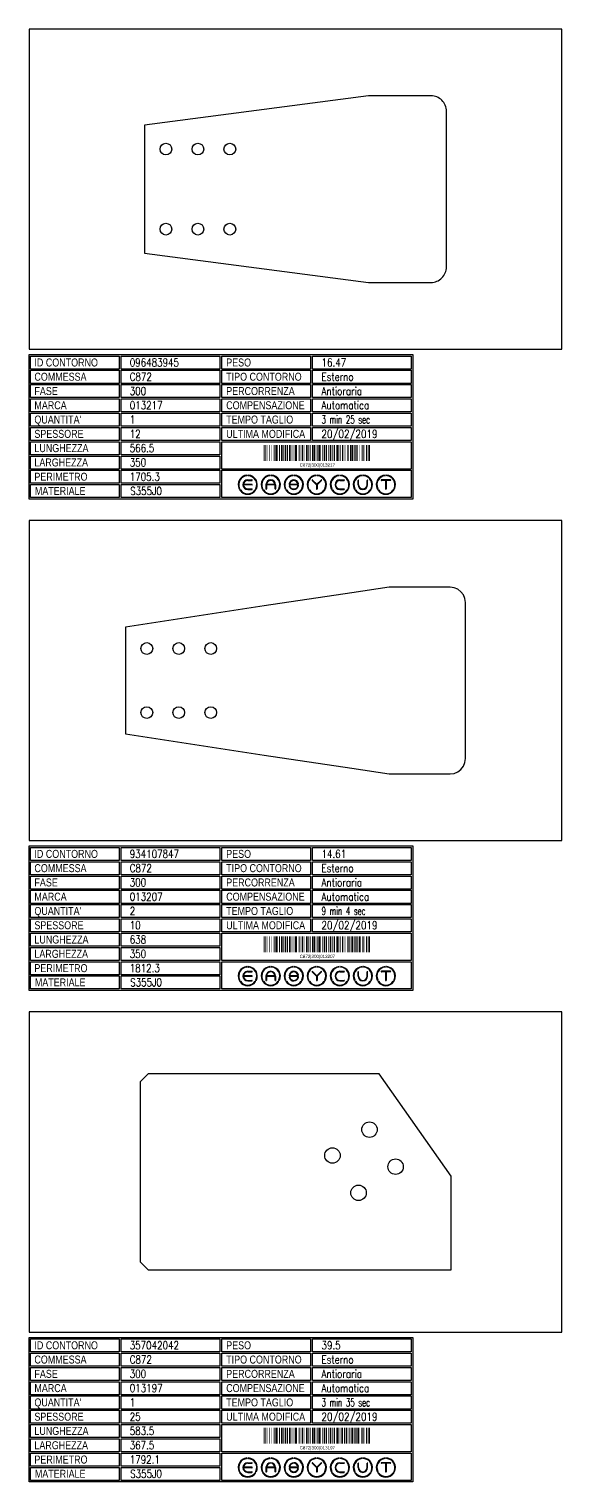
# Model space of a CAD drawing. Header units: millimetres. Extents: x 10000 to 55964, y 10000 to 31380.
# Drawn here: x 10000 to 11000, y 25894 to 28617 of the extents above; entities that cross this region are included whole.
import ezdxf
from ezdxf.enums import TextEntityAlignment as Align

# ---------------------------------------------------------------- set-up
doc = ezdxf.new("R2010")
doc.units = ezdxf.units.MM
doc.styles.add('EasyCutStyle', font='romans.shx', dxfattribs={"width": 0.8})
doc.styles.add('EasyCutStyle1', font='arial.ttf', dxfattribs={"width": 0.8})
doc.styles.get("Standard").update_dxf_attribs({"font": 'arial.ttf'})

# ---------------------------------------------------------------- blocks, each defined once
blk = doc.blocks.new('BlockShape01')
at = {"color": 253}
blk.add_lwpolyline([(0, 0), (720, 0), (720, -271), (0, -271)], close=True, dxfattribs=at)
at = {"color": 2}
for points in [[(3, -2.9), (169.3, -2.9), (169.3, -27.3), (3, -27.3)], [(3, -2.9), (169.3, -2.9), (169.3, -27.3), (3, -27.3)], [(361.9, -2.9), (528.3, -2.9), (528.3, -27.3), (361.9, -27.3)], [(3, -29.6), (169.3, -29.6), (169.3, -54), (3, -54)], [(361.9, -29.6), (528.3, -29.6), (528.3, -54), (361.9, -54)], [(3, -56.4), (169.3, -56.4), (169.3, -80.8), (3, -80.8)], [(361.9, -56.4), (528.3, -56.4), (528.3, -80.8), (361.9, -80.8)], [(3, -83.1), (169.3, -83.1), (169.3, -107.6), (3, -107.6)], [(361.9, -83.1), (528.3, -83.1), (528.3, -107.6), (361.9, -107.6)], [(3, -109.9), (169.3, -109.9), (169.3, -134.3), (3, -134.3)], [(361.9, -109.9), (528.3, -109.9), (528.3, -134.3), (361.9, -134.3)], [(3, -136.7), (169.3, -136.7), (169.3, -161.1), (3, -161.1)], [(361.9, -136.7), (528.3, -136.7), (528.3, -161.1), (361.9, -161.1)], [(3, -163.4), (169.3, -163.4), (169.3, -187.9), (3, -187.9)], [(3, -190.2), (169.3, -190.2), (169.3, -214.6), (3, -214.6)], [(3, -217), (169.3, -217), (169.3, -241.4), (3, -241.4)], [(3, -243.7), (169.3, -243.7), (169.3, -268.1), (3, -268.1)]]:
    blk.add_lwpolyline(points, close=True, dxfattribs=at)
at = {"color": 1}
for points in [[(172.7, -2.9), (358.1, -2.9), (358.1, -27.3), (172.7, -27.3)], [(531.6, -2.9), (717, -2.9), (717, -27.3), (531.6, -27.3)], [(172.7, -29.6), (358.1, -29.6), (358.1, -54), (172.7, -54)], [(531.6, -29.6), (717, -29.6), (717, -54), (531.6, -54)], [(172.7, -56.4), (358.1, -56.4), (358.1, -80.8), (172.7, -80.8)], [(531.6, -56.4), (717, -56.4), (717, -80.8), (531.6, -80.8)], [(172.7, -83.1), (358.1, -83.1), (358.1, -107.6), (172.7, -107.6)], [(531.6, -83.1), (717, -83.1), (717, -107.6), (531.6, -107.6)], [(172.7, -109.9), (358.1, -109.9), (358.1, -134.3), (172.7, -134.3)], [(531.6, -109.9), (717, -109.9), (717, -134.3), (531.6, -134.3)], [(172.7, -136.7), (358.1, -136.7), (358.1, -161.1), (172.7, -161.1)], [(531.6, -136.7), (717, -136.7), (717, -161.1), (531.6, -161.1)], [(172.7, -163.4), (358.1, -163.4), (358.1, -187.9), (172.7, -187.9)], [(172.7, -190.2), (358.1, -190.2), (358.1, -214.6), (172.7, -214.6)], [(361.9, -163.4), (717, -163.4), (717, -214.6), (361.9, -214.6)], [(172.7, -217), (358.1, -217), (358.1, -241.4), (172.7, -241.4)], [(361.9, -217), (717, -217), (717, -268.1), (361.9, -268.1)], [(172.7, -243.7), (358.1, -243.7), (358.1, -268.1), (172.7, -268.1)]]:
    blk.add_lwpolyline(points, close=True, dxfattribs=at)
at = {"color": 161, "style": 'EasyCutStyle1', "width": 0.8}
for s, p in [('ID CONTORNO', (10.1, -22.4)), ('PESO', (370, -22.4)), ('COMMESSA', (10.1, -49.1)), ('TIPO CONTORNO', (370, -49.1)), ('FASE', (10.1, -75.9)), ('PERCORRENZA', (370, -75.9)), ('MARCA', (10.1, -102.6)), ('COMPENSAZIONE', (370, -102.6)), ("QUANTITA'", (10.1, -129.4)), ('TEMPO TAGLIO', (370, -129.4)), ('SPESSORE', (10.1, -156.2)), ('ULTIMA MODIFICA', (370, -156.2)), ('LUNGHEZZA', (10.1, -182.9)), ('LARGHEZZA', (10.1, -209.7)), ('PERIMETRO', (10.1, -236.5)), ('MATERIALE', (11, -263.2))]:
    blk.add_text(s, height=15, dxfattribs=at).set_placement(p)
at = {"style": 'EasyCutStyle'}
for tag, p, width in [('IDSHAPE', (188.9, -22.4), 0.8), ('WEIGTHSHAPE', (548.8, -22.4), 0.8), ('ORDERSHAPE', (188.9, -49.1), 0.8), ('TYPESHAPE', (548.8, -49.1), 0.8), ('PHASESHAPE', (188.9, -75.9), 0.8), ('JOUSHAPE', (548.8, -75.9), 0.8), ('MKSHAPE', (188.9, -102.6), 0.8), ('COMPSHAPE', (548.8, -102.6), 0.8), ('QTASHAPE', (188.9, -129.4), 0.8), ('TIMECUTSHAPE', (548.8, -129.4), 0.65), ('TKSHAPE', (188.9, -156.2), 0.8), ('LASTMODIFYSHAPE', (548.8, -156.2), 0.8), ('LENGTHSHAPE', (188.9, -182.9), 0.8), ('HEIGHTSHAPE', (188.9, -209.7), 0.8), ('PERIMETERSHAPE', (188.9, -236.5), 0.8), ('MATSHAPE', (189.8, -263.2), 0.8)]:
    blk.add_attdef(tag, p, '', height=15, dxfattribs=dict(at, width=width))
blk = doc.blocks.new('Logo')
for color, points in [(140, [(-144.9, -7.2, -1), (-145.9, -7.6, -0.520567), (-131.2, 17.9, -1), (-131.1, 16.9, 0.520567)]), (256, [(-121.7, 0.5), (-137.5, 0.5, -0.394366), (-129.6, 7.9), (-121.7, 7.9, 1), (-121.7, 9), (-129.6, 9, 1), (-129.6, -9), (-121.7, -9, 1), (-121.7, -7.9), (-129.6, -7.9, -0.394366), (-137.5, -0.5), (-121.7, -0.5, 1)]), (140, [(-114.3, -7.2, 1), (-113.3, -7.6, 0.520567), (-128, 17.9, 0.916853), (-128.2, 16.9, 0.043377), (-128.1, 16.9, -0.520567)]), (140, [(-101.7, -7.2, -1), (-102.7, -7.6, -0.520567), (-88, 17.9, -1), (-87.9, 16.9, 0.520567)]), (140, [(-71.1, -7.2, 1), (-70.1, -7.6, 0.520567), (-84.8, 17.9, 1), (-84.9, 16.9, -0.520567)]), (140, [(-58.5, -7.2, -1), (-59.5, -7.6, -0.520567), (-44.8, 17.9, -1), (-44.7, 16.9, 0.520567)]), (256, [(-36.6, -0.5, -0.486114), (-35.5, -1.9, -0.776377), (-50.9, -2, 1), (-51.9, -2.3, 0.776377), (-34.5, -2.1, 0.486114), (-36.6, 0.5), (-49.8, 0.5, -0.486114), (-50.9, 1.9, -0.776377), (-35.5, 2, 1), (-34.5, 2.3, 0.776377), (-51.9, 2.1, 0.486114), (-49.8, -0.5)]), (140, [(-27.9, -7.2, 1), (-26.9, -7.6, 0.520567), (-41.6, 17.9, 1), (-41.7, 16.9, -0.520567)]), (140, [(-15.3, -7.2, -1), (-16.3, -7.6, -0.520567), (-1.6, 17.9, -1), (-1.5, 16.9, 0.520567)]), (256, [(0, 0.8), (-8.1, 8.8, 1), (-8.8, 8.1), (-0.5, -0.2), (-0.5, -7.9, 1), (0.5, -7.9), (0.5, -0.2), (8.8, 8.1, 1), (8.1, 8.8)]), (140, [(15.3, -7.2, 1), (16.3, -7.6, 0.520567), (1.6, 17.9, 1), (1.5, 16.9, -0.520567)]), (140, [(27.9, -7.2, -1), (26.9, -7.6, -0.520567), (41.6, 17.9, -1), (41.7, 16.9, 0.520567)]), (256, [(43.2, -9), (51.1, -9, 1), (51.1, -7.9), (43.2, -7.9, -1), (43.2, 7.9), (51.1, 7.9, 1), (51.1, 9), (43.2, 9, 1)]), (140, [(58.5, -7.2, 1), (59.5, -7.6, 0.520567), (44.8, 17.9, 1), (44.7, 16.9, -0.520567)]), (140, [(71.1, -7.2, -1), (70.1, -7.6, -0.520567), (84.8, 17.9, -1), (84.9, 16.9, 0.520567)]), (256, [(78.5, 0), (78.5, 7.9, 1), (77.4, 7.9), (77.4, 0, 1), (95.4, 0), (95.4, 7.9, 1), (94.3, 7.9), (94.3, 0, -1)]), (140, [(101.7, -7.2, 1), (102.7, -7.6, 0.520567), (88, 17.9, 1), (87.9, 16.9, -0.520567)]), (140, [(114.3, -7.2, -1), (113.3, -7.6, -0.520567), (128, 17.9, -1), (128.1, 16.9, 0.520567)]), (256, [(121.1, 9, 1), (121.1, 7.9), (129.1, 7.9), (129.1, -7.9, 1), (130.1, -7.9), (130.1, 7.9), (138.1, 7.9, 1), (138.1, 9)]), (140, [(144.9, -7.2, 1), (145.9, -7.6, 0.520567), (131.2, 17.9, 1), (131.1, 16.9, -0.520567)]), (140, [(-114.9, -10.3, 1), (-115.7, -9.7, -0.520567), (-143.5, -9.7, 1), (-144.3, -10.3, 0.520567)]), (140, [(-71.7, -10.3, 1), (-72.5, -9.7, -0.520567), (-100.3, -9.7, 1), (-101.1, -10.3, 0.520567)]), (140, [(-28.5, -10.3, 1), (-29.3, -9.7, -0.520567), (-57.1, -9.7, 1), (-57.9, -10.3, 0.520567)]), (140, [(14.7, -10.3, 1), (13.9, -9.7, -0.520567), (-13.9, -9.7, 1), (-14.7, -10.3, 0.520567)]), (140, [(57.9, -10.3, 1), (57.1, -9.7, -0.520567), (29.3, -9.7, 1), (28.5, -10.3, 0.520567)]), (140, [(101.1, -10.3, 1), (100.3, -9.7, -0.520567), (72.5, -9.7, 1), (71.7, -10.3, 0.520567)]), (140, [(144.3, -10.3, 1), (143.5, -9.7, -0.520567), (115.7, -9.7, 1), (114.9, -10.3, 0.520567)])]:
    blk.add_hatch(color=color).paths.add_polyline_path(points)
h = blk.add_hatch(color=256)
h.paths.add_polyline_path([(-78.5, -0.5), (-78.5, -7.9, 1), (-77.4, -7.9), (-77.4, 0, 1), (-95.4, 0), (-95.4, -7.9, 1), (-94.3, -7.9), (-94.3, -0.5)])
h.paths.add_polyline_path([(-94.3, 0.5, -0.933992), (-78.5, 0.5)], flags=16)
for p, q in [((-121.7, 0.5), (-137.5, 0.5)), ((-129.6, 9), (-121.7, 9)), ((-129.6, 7.9), (-121.7, 7.9)), ((-95.4, 0), (-95.4, -7.9)), ((-78.5, 0.5), (-94.3, 0.5)), ((-77.4, 0), (-77.4, -7.9)), ((-36.6, 0.5), (-49.8, 0.5)), ((-0.5, -0.2), (-8.8, 8.1)), ((0, 0.8), (-8.1, 8.8)), ((0, 0.8), (8.1, 8.8)), ((0.5, -0.2), (8.8, 8.1)), ((43.2, 9), (51.1, 9)), ((43.2, 7.9), (51.1, 7.9)), ((77.4, 0), (77.4, 7.9)), ((78.5, 0), (78.5, 7.9)), ((94.3, 0), (94.3, 7.9)), ((95.4, 0), (95.4, 7.9)), ((138.1, 9), (121.1, 9)), ((129.1, 7.9), (121.1, 7.9)), ((129.1, 7.9), (129.1, -7.9)), ((130.1, 7.9), (130.1, -7.9)), ((138.1, 7.9), (130.1, 7.9)), ((-121.7, -0.5), (-137.5, -0.5)), ((-129.6, -7.9), (-121.7, -7.9)), ((-129.6, -9), (-121.7, -9)), ((-94.3, -0.5), (-94.3, -7.9)), ((-78.5, -0.5), (-94.3, -0.5)), ((-78.5, -0.5), (-78.5, -7.9)), ((-36.6, -0.5), (-49.8, -0.5)), ((-0.5, -0.2), (-0.5, -7.9)), ((0.5, -0.2), (0.5, -7.9)), ((43.2, -7.9), (51.1, -7.9)), ((43.2, -9), (51.1, -9))]:
    blk.add_line(p, q)
at = {"color": 140}
for centre, radius, start, end in [((-129.6, 0), 18, 95, 205), ((-129.6, 0), 16.9, 95, 205), ((-131.1, 17.4), 0.54, 275, 95), ((-128.1, 17.4), 0.54, 85, 265), ((-129.6, 0), 16.9, 335, 85), ((-129.6, 0), 18, 335, 85), ((-86.4, 0), 18, 95, 205), ((-86.4, 0), 16.9, 95, 205), ((-87.9, 17.4), 0.54, 275, 95), ((-84.9, 17.4), 0.54, 85, 265), ((-86.4, 0), 16.9, 335, 85), ((-86.4, 0), 18, 335, 85), ((-43.2, 0), 18, 95, 205), ((-43.2, 0), 16.9, 95, 205), ((-44.7, 17.4), 0.54, 275, 95), ((-41.7, 17.4), 0.54, 85, 265), ((-43.2, 0), 16.9, 335, 85), ((-43.2, 0), 18, 335, 85), ((0, 0), 18, 95, 205), ((0, 0), 16.9, 95, 205), ((-1.5, 17.4), 0.54, 275, 95), ((1.5, 17.4), 0.54, 85, 265), ((0, 0), 16.9, 335, 85), ((0, 0), 18, 335, 85), ((43.2, 0), 18, 95, 205), ((43.2, 0), 16.9, 95, 205), ((41.7, 17.4), 0.54, 275, 95), ((44.7, 17.4), 0.54, 85, 265), ((43.2, 0), 16.9, 335, 85), ((43.2, 0), 18, 335, 85), ((86.4, 0), 18, 95, 205), ((86.4, 0), 16.9, 95, 205), ((84.9, 17.4), 0.54, 275, 95), ((87.9, 17.4), 0.54, 85, 265), ((86.4, 0), 16.9, 335, 85), ((86.4, 0), 18, 335, 85), ((129.6, 0), 18, 95, 205), ((129.6, 0), 16.9, 95, 205), ((128.1, 17.4), 0.54, 275, 95), ((131.1, 17.4), 0.54, 85, 265), ((129.6, 0), 16.9, 335, 85), ((129.6, 0), 18, 335, 85), ((-145.4, -7.4), 0.54, 205, 25), ((-143.9, -10), 0.54, 35, 215), ((-129.6, 0), 18, 215, 325), ((-129.6, 0), 16.9, 215, 325), ((-115.3, -10), 0.54, 325, 145), ((-113.8, -7.4), 0.54, 155, 335), ((-102.2, -7.4), 0.54, 205, 25), ((-100.7, -10), 0.54, 35, 215), ((-86.4, 0), 18, 215, 325), ((-86.4, 0), 16.9, 215, 325), ((-72.1, -10), 0.54, 325, 145), ((-70.6, -7.4), 0.54, 155, 335), ((-59, -7.4), 0.54, 205, 25), ((-57.5, -10), 0.54, 35, 215), ((-43.2, 0), 18, 215, 325), ((-43.2, 0), 16.9, 215, 325), ((-28.9, -10), 0.54, 325, 145), ((-27.4, -7.4), 0.54, 155, 335), ((-15.8, -7.4), 0.54, 205, 25), ((-14.3, -10), 0.54, 35, 215), ((0, 0), 18, 215, 325), ((0, 0), 16.9, 215, 325), ((14.3, -10), 0.54, 325, 145), ((15.8, -7.4), 0.54, 155, 335), ((27.4, -7.4), 0.54, 205, 25), ((28.9, -10), 0.54, 35, 215), ((43.2, 0), 18, 215, 325), ((43.2, 0), 16.9, 215, 325), ((57.5, -10), 0.54, 325, 145), ((59, -7.4), 0.54, 155, 335), ((70.6, -7.4), 0.54, 205, 25), ((72.1, -10), 0.54, 35, 215), ((86.4, 0), 18, 215, 325), ((86.4, 0), 16.9, 215, 325), ((100.7, -10), 0.54, 325, 145), ((102.2, -7.4), 0.54, 155, 335), ((113.8, -7.4), 0.54, 205, 25), ((115.3, -10), 0.54, 35, 215), ((129.6, 0), 18, 215, 325), ((129.6, 0), 16.9, 215, 325), ((143.9, -10), 0.54, 325, 145), ((145.4, -7.4), 0.54, 155, 335)]:
    blk.add_arc(centre, radius, start, end, dxfattribs=at)
for centre, radius, start, end in [((-129.6, 0), 9, 90, 270), ((-129.6, 0), 7.92, 90, 176.0904), ((-121.7, 8.5), 0.54, 270, 90), ((-121.7, 0), 0.54, 270, 90), ((-86.4, 0), 9, 0, 180), ((-86.4, 0), 7.92, 3.9096, 176.0904), ((-49.8, 1.6), 2.16, 166.2998, 270), ((-43.2, 0), 9, 15, 166.2998), ((-43.2, 0), 7.92, 15, 166.2998), ((-49.8, 1.6), 1.08, 166.2998, 270), ((-36.6, -1.6), 2.16, 346.2998, 90), ((-35, 2.2), 0.54, 195, 15), ((-8.5, 8.5), 0.54, 45, 225), ((8.5, 8.5), 0.54, 315, 135), ((43.2, 0), 9, 90, 270), ((43.2, 0), 7.92, 90, 270), ((51.1, 8.5), 0.54, 270, 90), ((77.9, 7.9), 0.54, 0, 180), ((86.4, 0), 9, 180, 0), ((86.4, 0), 7.92, 180, 0), ((94.9, 7.9), 0.54, 0, 180), ((121.1, 8.5), 0.54, 90, 270), ((138.1, 8.5), 0.54, 270, 90), ((-129.6, 0), 7.92, 183.9096, 270), ((-121.7, -8.5), 0.54, 270, 90), ((-94.9, -7.9), 0.54, 180, 0), ((-77.9, -7.9), 0.54, 180, 0), ((-51.4, -2.2), 0.54, 15, 195), ((-43.2, 0), 9, 195, 346.2998), ((-43.2, 0), 7.92, 195, 346.2998), ((-36.6, -1.6), 1.08, 346.2998, 90), ((0, -7.9), 0.54, 180, 0), ((51.1, -8.5), 0.54, 270, 90), ((129.6, -7.9), 0.54, 180, 0)]:
    blk.add_arc(centre, radius, start, end)
blk = doc.blocks.new('357042042_128', base_point=(331.75, -336.25))
at = {"linetype": 'Continuous'}
for points, const_width in [([(332.75, -336.25), (332.75, -306.25)], 2), ([(335.25, -336.25), (335.25, -306.25)], 1), ([(338.25, -336.25), (338.25, -306.25)], 1), ([(343.25, -336.25), (343.25, -306.25)], 1), ([(347.25, -336.25), (347.25, -306.25)], 1), ([(351.75, -336.25), (351.75, -306.25)], 2), ([(355.25, -336.25), (355.25, -306.25)], 3), ([(358.25, -336.25), (358.25, -306.25)], 1), ([(361.75, -336.25), (361.75, -306.25)], 2), ([(366.25, -336.25), (366.25, -306.25)], 3), ([(369.75, -336.25), (369.75, -306.25)], 2), ([(373.25, -336.25), (373.25, -306.25)], 3), ([(376.75, -336.25), (376.75, -306.25)], 2), ([(381.25, -336.25), (381.25, -306.25)], 3), ([(385.25, -336.25), (385.25, -306.25)], 1), ([(387.25, -336.25), (387.25, -306.25)], 1), ([(389.25, -336.25), (389.25, -306.25)], 1), ([(392.75, -336.25), (392.75, -306.25)], 4), ([(398.75, -336.25), (398.75, -306.25)], 2), ([(402.25, -336.25), (402.25, -306.25)], 1), ([(405.25, -336.25), (405.25, -306.25)], 3), ([(409.25, -336.25), (409.25, -306.25)], 1), ([(413.25, -336.25), (413.25, -306.25)], 3), ([(416.75, -336.25), (416.75, -306.25)], 2), ([(420.25, -336.25), (420.25, -306.25)], 1), ([(424.25, -336.25), (424.25, -306.25)], 3), ([(427.75, -336.25), (427.75, -306.25)], 2), ([(431.25, -336.25), (431.25, -306.25)], 1), ([(433.25, -336.25), (433.25, -306.25)], 1), ([(436.75, -336.25), (436.75, -306.25)], 4), ([(442.25, -336.25), (442.25, -306.25)], 1), ([(446.25, -336.25), (446.25, -306.25)], 3), ([(449.75, -336.25), (449.75, -306.25)], 2), ([(453.25, -336.25), (453.25, -306.25)], 1), ([(457.25, -336.25), (457.25, -306.25)], 3), ([(461.75, -336.25), (461.75, -306.25)], 2), ([(464.75, -336.25), (464.75, -306.25)], 2), ([(468.25, -336.25), (468.25, -306.25)], 1), ([(471.25, -336.25), (471.25, -306.25)], 3), ([(475.25, -336.25), (475.25, -306.25)], 1), ([(479.25, -336.25), (479.25, -306.25)], 3), ([(483.75, -336.25), (483.75, -306.25)], 2), ([(487.25, -336.25), (487.25, -306.25)], 3), ([(491.25, -336.25), (491.25, -306.25)], 1), ([(493.75, -336.25), (493.75, -306.25)], 2), ([(498.25, -336.25), (498.25, -306.25)], 3), ([(501.75, -336.25), (501.75, -306.25)], 2), ([(505.25, -336.25), (505.25, -306.25)], 3), ([(509.75, -336.25), (509.75, -306.25)], 4), ([(515.25, -336.25), (515.25, -306.25)], 1), ([(517.25, -336.25), (517.25, -306.25)], 1), ([(519.75, -336.25), (519.75, -306.25)], 2), ([(525.25, -336.25), (525.25, -306.25)], 3), ([(528.25, -336.25), (528.25, -306.25)], 1), ([(530.75, -336.25), (530.75, -306.25)], 2)]:
    blk.add_lwpolyline(points, dxfattribs=dict(at, const_width=const_width))
blk.add_text('C872|300|013197', height=6).set_placement((432.75, -346.75), align=Align.CENTER)
blk = doc.blocks.new('934107847_128', base_point=(359, -345))
at = {"linetype": 'Continuous'}
for points, const_width in [([(360, -345), (360, -315)], 2), ([(362.5, -345), (362.5, -315)], 1), ([(365.5, -345), (365.5, -315)], 1), ([(370.5, -345), (370.5, -315)], 1), ([(374.5, -345), (374.5, -315)], 1), ([(379, -345), (379, -315)], 2), ([(382.5, -345), (382.5, -315)], 3), ([(385.5, -345), (385.5, -315)], 1), ([(389, -345), (389, -315)], 2), ([(393.5, -345), (393.5, -315)], 3), ([(397, -345), (397, -315)], 2), ([(400.5, -345), (400.5, -315)], 3), ([(404, -345), (404, -315)], 2), ([(408.5, -345), (408.5, -315)], 3), ([(412.5, -345), (412.5, -315)], 1), ([(414.5, -345), (414.5, -315)], 1), ([(416.5, -345), (416.5, -315)], 1), ([(420, -345), (420, -315)], 4), ([(426, -345), (426, -315)], 2), ([(429.5, -345), (429.5, -315)], 1), ([(432.5, -345), (432.5, -315)], 3), ([(436.5, -345), (436.5, -315)], 1), ([(440.5, -345), (440.5, -315)], 3), ([(444, -345), (444, -315)], 2), ([(447.5, -345), (447.5, -315)], 1), ([(451.5, -345), (451.5, -315)], 3), ([(455, -345), (455, -315)], 2), ([(458.5, -345), (458.5, -315)], 1), ([(460.5, -345), (460.5, -315)], 1), ([(464, -345), (464, -315)], 4), ([(469.5, -345), (469.5, -315)], 1), ([(473.5, -345), (473.5, -315)], 3), ([(477, -345), (477, -315)], 2), ([(480.5, -345), (480.5, -315)], 1), ([(484.5, -345), (484.5, -315)], 3), ([(489, -345), (489, -315)], 2), ([(492, -345), (492, -315)], 2), ([(495.5, -345), (495.5, -315)], 1), ([(498.5, -345), (498.5, -315)], 3), ([(503, -345), (503, -315)], 2), ([(507.5, -345), (507.5, -315)], 3), ([(511.5, -345), (511.5, -315)], 1), ([(513.5, -345), (513.5, -315)], 1), ([(517.5, -345), (517.5, -315)], 3), ([(521, -345), (521, -315)], 2), ([(525.5, -345), (525.5, -315)], 3), ([(529, -345), (529, -315)], 2), ([(532.5, -345), (532.5, -315)], 3), ([(536, -345), (536, -315)], 2), ([(539.5, -345), (539.5, -315)], 3), ([(544.5, -345), (544.5, -315)], 1), ([(547, -345), (547, -315)], 2), ([(552.5, -345), (552.5, -315)], 3), ([(555.5, -345), (555.5, -315)], 1), ([(558, -345), (558, -315)], 2)]:
    blk.add_lwpolyline(points, dxfattribs=dict(at, const_width=const_width))
blk.add_text('C872|300|013207', height=6).set_placement((460, -355.5), align=Align.CENTER)
blk = doc.blocks.new('096483945_128', base_point=(323.25, -345))
at = {"linetype": 'Continuous'}
for points, const_width in [([(324.25, -345), (324.25, -315)], 2), ([(326.75, -345), (326.75, -315)], 1), ([(329.75, -345), (329.75, -315)], 1), ([(334.75, -345), (334.75, -315)], 1), ([(338.75, -345), (338.75, -315)], 1), ([(343.25, -345), (343.25, -315)], 2), ([(346.75, -345), (346.75, -315)], 3), ([(349.75, -345), (349.75, -315)], 1), ([(353.25, -345), (353.25, -315)], 2), ([(357.75, -345), (357.75, -315)], 3), ([(361.25, -345), (361.25, -315)], 2), ([(364.75, -345), (364.75, -315)], 3), ([(368.25, -345), (368.25, -315)], 2), ([(372.75, -345), (372.75, -315)], 3), ([(376.75, -345), (376.75, -315)], 1), ([(378.75, -345), (378.75, -315)], 1), ([(380.75, -345), (380.75, -315)], 1), ([(384.25, -345), (384.25, -315)], 4), ([(390.25, -345), (390.25, -315)], 2), ([(393.75, -345), (393.75, -315)], 1), ([(396.75, -345), (396.75, -315)], 3), ([(400.75, -345), (400.75, -315)], 1), ([(404.75, -345), (404.75, -315)], 3), ([(408.25, -345), (408.25, -315)], 2), ([(411.75, -345), (411.75, -315)], 1), ([(415.75, -345), (415.75, -315)], 3), ([(419.25, -345), (419.25, -315)], 2), ([(422.75, -345), (422.75, -315)], 1), ([(424.75, -345), (424.75, -315)], 1), ([(428.25, -345), (428.25, -315)], 4), ([(433.75, -345), (433.75, -315)], 1), ([(437.75, -345), (437.75, -315)], 3), ([(441.25, -345), (441.25, -315)], 2), ([(444.75, -345), (444.75, -315)], 1), ([(448.75, -345), (448.75, -315)], 3), ([(453.25, -345), (453.25, -315)], 2), ([(456.25, -345), (456.25, -315)], 2), ([(459.75, -345), (459.75, -315)], 1), ([(462.75, -345), (462.75, -315)], 3), ([(467.25, -345), (467.25, -315)], 2), ([(471.75, -345), (471.75, -315)], 3), ([(475.75, -345), (475.75, -315)], 1), ([(477.75, -345), (477.75, -315)], 1), ([(481.75, -345), (481.75, -315)], 3), ([(486.25, -345), (486.25, -315)], 2), ([(489.75, -345), (489.75, -315)], 3), ([(493.25, -345), (493.25, -315)], 2), ([(496.75, -345), (496.75, -315)], 3), ([(499.75, -345), (499.75, -315)], 1), ([(502.75, -345), (502.75, -315)], 1), ([(508.25, -345), (508.25, -315)], 2), ([(511.25, -345), (511.25, -315)], 2), ([(516.75, -345), (516.75, -315)], 3), ([(519.75, -345), (519.75, -315)], 1), ([(522.25, -345), (522.25, -315)], 2)]:
    blk.add_lwpolyline(points, dxfattribs=dict(at, const_width=const_width))
blk.add_text('C872|300|013217', height=6).set_placement((424.25, -355.5), align=Align.CENTER)

msp = doc.modelspace()

# ---------------------------------------------------------------- linework, layer by layer
for p, q in [((11000, 28617), (10000, 28617)), ((10000, 28617), (10000, 28017)), ((11000, 28017), (11000, 28617)), ((10000, 28017), (11000, 28017)), ((11000, 27696), (10000, 27696)), ((10000, 27696), (10000, 27096)), ((11000, 27096), (11000, 27696)), ((10000, 27096), (11000, 27096)), ((11000, 26775), (10000, 26775)), ((10000, 26775), (10000, 26175)), ((11000, 26175), (11000, 26775)), ((10000, 26175), (11000, 26175))]:
    msp.add_line(p, q)
at = {"color": 2}
msp.add_lwpolyline([(10636.8, 28142), (10754.3, 28142, 0.414214), (10783.3, 28171), (10783.3, 28463, 0.414214), (10754.3, 28492), (10636.8, 28492), (10216.8, 28437), (10216.8, 28197)], format="xyb", close=True, dxfattribs=at)
for points in [[(10676, 27221), (10790, 27221), (10797.5, 27222), (10804.5, 27225), (10810.5, 27229.5), (10815.5, 27235.5), (10818, 27242.5), (10819, 27250), (10819, 27542), (10818, 27549.5), (10815.5, 27556.5), (10810.5, 27562.5), (10804.5, 27567), (10797.5, 27570), (10790, 27571), (10676, 27571), (10606, 27560.5), (10441, 27536), (10181, 27496), (10181, 27296), (10441, 27256), (10606, 27231.5)], [(10223.3, 26291.3), (10791.8, 26291.3), (10791.8, 26466.8), (10656.8, 26658.8), (10223.3, 26658.8), (10208.3, 26643.8), (10208.3, 26306.3)]]:
    msp.add_lwpolyline(points, close=True, dxfattribs=at)
at = {"color": 4}
for centre, radius in [((10256.8, 28392), 11), ((10316.8, 28392), 11), ((10376.8, 28392), 11), ((10256.8, 28242), 11), ((10316.8, 28242), 11), ((10376.8, 28242), 11), ((10221, 27456), 11), ((10281, 27456), 11), ((10341, 27456), 11), ((10221, 27336), 11), ((10281, 27336), 11), ((10341, 27336), 11), ((10638.8, 26554.3), 14.5), ((10569.3, 26505.8), 14.5), ((10687.8, 26484.8), 14.5), ((10618.3, 26435.8), 14.5)]:
    msp.add_circle(centre, radius, dxfattribs=at)

# ---------------------------------------------------------------- block references
for p, values in [((10000, 28007), {'IDSHAPE': '096483945', 'ORDERSHAPE': 'C872', 'PHASESHAPE': '300', 'MKSHAPE': '013217', 'TKSHAPE': '12', 'LENGTHSHAPE': '566.5', 'HEIGHTSHAPE': '350', 'MATSHAPE': 'S355J0', 'LASTMODIFYSHAPE': '20/02/2019', 'PERIMETERSHAPE': '1705.3', 'WEIGTHSHAPE': '16.47', 'TYPESHAPE': 'Esterno', 'JOUSHAPE': 'Antioraria', 'COMPSHAPE': 'Automatica', 'TIMECUTSHAPE': '3 min 25 sec', 'QTASHAPE': '1'}), ((10000, 27086), {'IDSHAPE': '934107847', 'ORDERSHAPE': 'C872', 'PHASESHAPE': '300', 'MKSHAPE': '013207', 'TKSHAPE': '10', 'LENGTHSHAPE': '638', 'HEIGHTSHAPE': '350', 'MATSHAPE': 'S355J0', 'LASTMODIFYSHAPE': '20/02/2019', 'PERIMETERSHAPE': '1812.3', 'WEIGTHSHAPE': '14.61', 'TYPESHAPE': 'Esterno', 'JOUSHAPE': 'Antioraria', 'COMPSHAPE': 'Automatica', 'TIMECUTSHAPE': '9 min 4 sec', 'QTASHAPE': '2'}), ((10000, 26165), {'IDSHAPE': '357042042', 'ORDERSHAPE': 'C872', 'PHASESHAPE': '300', 'MKSHAPE': '013197', 'TKSHAPE': '25', 'LENGTHSHAPE': '583.5', 'HEIGHTSHAPE': '367.5', 'MATSHAPE': 'S355J0', 'LASTMODIFYSHAPE': '20/02/2019', 'PERIMETERSHAPE': '1792.1', 'WEIGTHSHAPE': '39.5', 'TYPESHAPE': 'Esterno', 'JOUSHAPE': 'Antioraria', 'COMPSHAPE': 'Automatica', 'TIMECUTSHAPE': '3 min 35 sec', 'QTASHAPE': '1'})]:
    msp.add_blockref('BlockShape01', p).add_auto_attribs(values)
for name, p in [('096483945_128', (10440, 27807.5)), ('Logo', (10540, 27763)), ('934107847_128', (10440, 26886.5)), ('Logo', (10540, 26842)), ('357042042_128', (10440, 25965.5)), ('Logo', (10540, 25921))]:
    msp.add_blockref(name, p)

doc.saveas('drawing.dxf')
